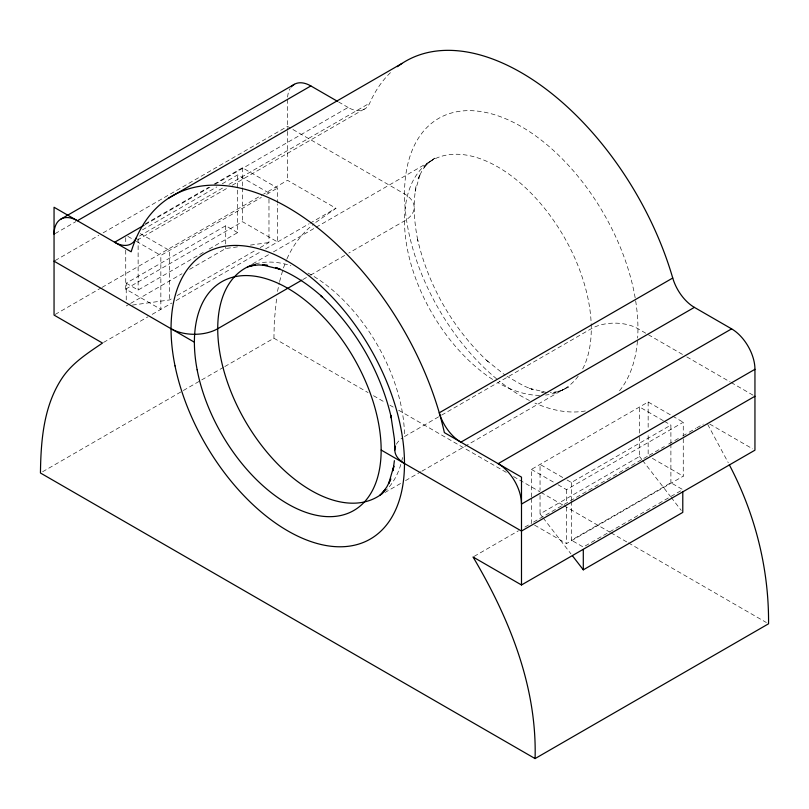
<?xml version="1.0" encoding="UTF-8"?>
<svg xmlns="http://www.w3.org/2000/svg" width="809" height="809" viewBox="0 0 809 809"><rect width="100%" height="100%" fill="white"/><g stroke="black" fill="none" stroke-linecap="round" stroke-linejoin="round"><path stroke-width="0.61" stroke-dasharray="4.04 3.03" d="M224.821 366.558L273.917 338.213L274.332 320.809L276.698 297.166M277.507 291.392L279.327 282.806M279.59 281.572L283.292 268.305L286.578 259.861M286.983 258.799C293.01 245.178 302.232 232.962 314.023 223.82M315.773 222.394L335.947 208.267L287.508 180.306L263.512 194.16M55.143 233.589L75.864 221.626M55.143 260.549L98.779 235.348M103.137 232.83L287.508 126.386L404.5 193.927A33.017 19.062 0 0 1 404.5 220.887L348.8 253.045M145.377 223.83L208.651 187.304M214.102 184.149L242.467 167.776L277.578 188.052L277.578 203.099M145.175 224.599L210.633 186.808M214.992 184.29L348.092 107.445A33.017 19.062 60 0 0 369.733 103.097A231.121 133.434 60 0 1 391.394 71.768M142.505 229.837L216.842 186.909M222.313 183.754L237.613 174.916L268.972 193.017L268.972 195.495M139.401 236.076L223.82 187.334M229.028 184.331L369.733 103.097M137.186 240.142L227.976 187.728M232.304 185.231L366.325 107.85M55.143 314.458L100.963 288.004M102.055 287.377L262.419 194.787M125.739 250.214L125.739 289.086L160.849 309.362L160.849 255.442L261.317 197.436M266.677 194.352L277.578 188.052M126.234 299.947L126.234 283.18L225.721 225.741L237.613 232.608L237.613 174.916M125.739 289.086L242.467 221.696L277.578 241.962L277.578 204.353M126.234 283.18L138.127 290.047L203.726 252.175M209.197 249.02L237.613 232.608M126.234 305.944L129.511 304.053M130.603 303.415L181.985 273.745M189.64 269.336L225.721 248.505L238.079 246.796M132.413 305.084L169.475 299.957L172.762 298.066M177.131 295.538L255.846 250.092M260.225 247.564L268.972 242.518L268.972 196.729M103.562 342.429L147.885 316.845M152.203 314.347L171.761 303.062M176.129 300.543L261.216 251.417M265.585 248.889L308.927 223.871M310.009 223.244L335.947 208.267M252.732 263.845L269.114 254.39M273.482 251.862L314.984 227.905M316.076 227.268L431.854 160.435L428.527 162.558L435.818 157.492L429.407 162.002L423.754 167.655L427.061 163.752L422.156 170.578L418.122 178.435L420.286 173.945L415.189 191.278L415.947 186.748C412.772 205.082 414.299 223.891 418.152 241.992L417.596 239.373C428.396 286.032 453.414 329.364 488.424 362.048L486.431 360.268L504.968 375.042M302.92 279.53L309.473 275.748M310.565 275.121L345.069 255.199M42.634 471.738L182.278 391.121M183.36 390.494L223.729 367.185M404.5 436.547L440.541 415.735M441.633 415.108L591.268 328.717A33.017 19.062 0 0 1 637.967 328.717L683.565 355.05M384.791 492.59L401.173 483.135M405.542 480.607L420.842 471.778M421.934 471.151L563.913 389.18L560.415 391L568.444 387.208L561.335 390.504L553.619 392.577L558.645 391.667L550.282 392.507M531.422 496.969L531.422 469.392L648.151 401.992L671.561 415.513M567.079 480.01L571.397 482.508L670.894 425.069L670.894 442.624M558.018 484.743L566.533 489.657L683.261 422.268L683.261 436.061M542.364 516.9L540.048 513.907L639.535 456.468L639.535 435.424M474.135 556.38L518.448 530.795M524.93 527.043L531.422 523.302L531.422 498.223M533.596 522.048L648.151 455.912L648.151 433.341M649.233 455.285L664.361 446.548M668.689 444.05L678.417 438.438M682.735 435.94L688.135 432.825M689.217 432.198L695.71 428.457M696.792 427.83L703.274 424.088M571.397 501.317L571.397 540.2L670.894 482.761L682.786 489.627M534.607 525.142L566.533 543.577L683.261 476.177L683.261 437.315M680.602 490.891L583.299 547.066L571.397 540.2M250.436 245.087L268.972 242.518M543.982 392.183L541.454 392.062L546.439 392.436L528.874 388.178L533.171 389.786L523.827 385.933L507.061 376.367M338.516 101.914L348.092 107.445M686.821 356.921L730.082 381.899M731.154 382.526L753.867 395.641M709.726 424.068L752.592 448.813M672.623 416.119L683.261 422.268M663.319 420.7L639.535 406.967L639.535 434.19M664.401 421.327L670.894 425.069M652.408 458.369L683.261 476.177M140.291 233.609L169.475 250.456L169.475 299.957M562.751 477.512L540.048 464.406L540.048 490.396M127.862 236.4L135.315 240.698M136.377 241.315L160.849 255.442M531.422 469.392L553.76 482.285M273.917 338.213L368.024 392.547M373.495 395.712L385.539 402.66M389.908 405.188L393.194 407.079M398.665 410.244L507 472.79M513.573 476.582L539.836 491.741M540.928 492.378L562.811 505.008M563.913 505.645L609.875 532.18M610.967 532.807L627.38 542.283M628.472 542.92L766.366 622.525M639.535 456.468L641.85 459.461M642.629 460.463L670.428 496.413M671.197 497.404L681.239 510.388M543.142 517.902L570.942 553.852M707.713 424.432L728.262 462.728M670.894 443.878L670.894 482.761M648.151 401.992L648.151 428.325M571.397 482.508L571.397 500.063M566.533 489.657L566.533 502.197M566.533 507.213L566.533 543.577M540.048 495.341L540.048 513.907M287.508 99.426L287.508 130.148M287.508 131.402L287.508 180.306M242.467 167.776L242.467 186.586M242.467 187.84L242.467 221.696M225.721 225.741L225.721 248.505M138.127 238.625L138.127 290.047M125.739 237.684L125.739 243.944M585.311 410.962A165.066 95.3 60 0 1 534.951 403.084M529.47 400.516A165.066 95.3 60 0 1 499.365 381.079M496.665 378.895A165.066 95.3 60 0 1 406.098 172.722A165.066 95.3 60 0 1 534.951 135.406A165.066 95.3 60 0 1 637.654 338.061M637.431 341.095A165.066 95.3 60 0 1 618.784 391.637M287.61 97.06A33.017 19.062 60 0 1 290.118 88.555M255.513 263.896A132.069 76.248 60 0 1 290.836 265.665M307.966 273.048A132.069 76.248 60 0 1 404.49 435.333M402.508 457.55A132.069 76.248 60 0 1 386.136 490.163M578.202 376.185A132.069 76.248 60 0 1 545.529 395.055M539.583 395.358A132.069 76.248 60 0 1 497.889 382.637M492.641 379.431A132.069 76.248 60 0 1 406.128 201.775A132.069 76.248 60 0 1 527.064 189.215A132.069 76.248 60 0 1 582.035 370.148M396.39 444.242A33.017 19.062 0 0 1 402.498 437.811"/><path stroke-width="1.21" d="M394.387 460.665L393.053 470.686L393.811 466.156L388.714 483.499L390.878 478.999M390.302 480.121L386.844 486.856L381.939 493.682L385.246 489.779L379.593 495.442M60.887 219.108L294.345 84.318M337.454 101.307L310.858 85.946L77.391 220.736A33.017 19.062 60 0 0 54.051 234.216M168.545 198.215L402.002 63.426M144.083 225.226L114.625 242.235A33.017 19.062 60 0 0 136.266 237.876M301.828 280.167L217.732 328.717A33.017 19.062 0 0 1 171.033 328.717M694.375 307.369A33.017 19.062 60 0 1 672.734 278.023L439.267 412.812A33.017 19.062 60 0 0 460.908 442.159L694.375 307.369L731.609 328.869A33.017 19.062 60 0 1 754.949 369.298L754.949 450.178L521.492 584.968L473.053 556.996C509.185 618.076 537.105 686.366 535.083 758.579L768.55 623.79C769.015 568.535 755.019 513.614 729.303 464.791M731.609 328.869L498.142 463.658A33.017 19.062 60 0 1 521.492 504.088L754.949 369.298M754.949 396.258L521.492 531.048L381.15 450.026M572.489 555.844L583.299 569.829L682.786 512.39L682.786 492.024M247.665 266.93L255.381 264.867L250.355 265.767L258.718 264.937L267.546 265.372L262.561 265.008L280.126 269.255L275.829 267.648C293.293 274.059 308.816 284.788 322.569 297.176L320.576 295.386C355.586 328.07 380.604 371.402 391.404 418.061L390.848 415.442L394.387 438.882L394.832 450.026M54.051 261.176L194.382 342.197M535.083 758.579L40.45 473.002C40.865 440.531 43.615 405.835 62.141 378.056C72.213 362.917 87.776 353.098 102.49 343.056L54.051 315.095L54.051 207.256L131.159 251.781A231.121 133.434 60 0 1 287.771 207.407A231.121 133.434 60 0 1 444.384 432.613L521.492 477.138L521.492 584.968M583.299 549.463L583.299 569.829M404.5 463.506A33.017 19.062 0 0 1 395.53 446.123M291.321 86.876A33.017 19.062 60 0 1 310.858 85.946M397.421 66.672A231.121 133.434 60 0 1 672.734 278.023M382.738 493.177A132.069 76.248 60 0 1 244.591 419.911A132.069 76.248 60 0 1 252.256 264.937M197.143 369.794A132.069 76.248 60 0 0 352.582 511.167A132.069 76.248 60 0 0 313.579 307.39A132.069 76.248 60 0 0 197.143 369.794M175.027 365.901A165.066 95.3 60 0 0 370.3 539.057A165.066 95.3 60 0 0 317.977 283.372A165.066 95.3 60 0 0 175.027 365.901"/></g></svg>
